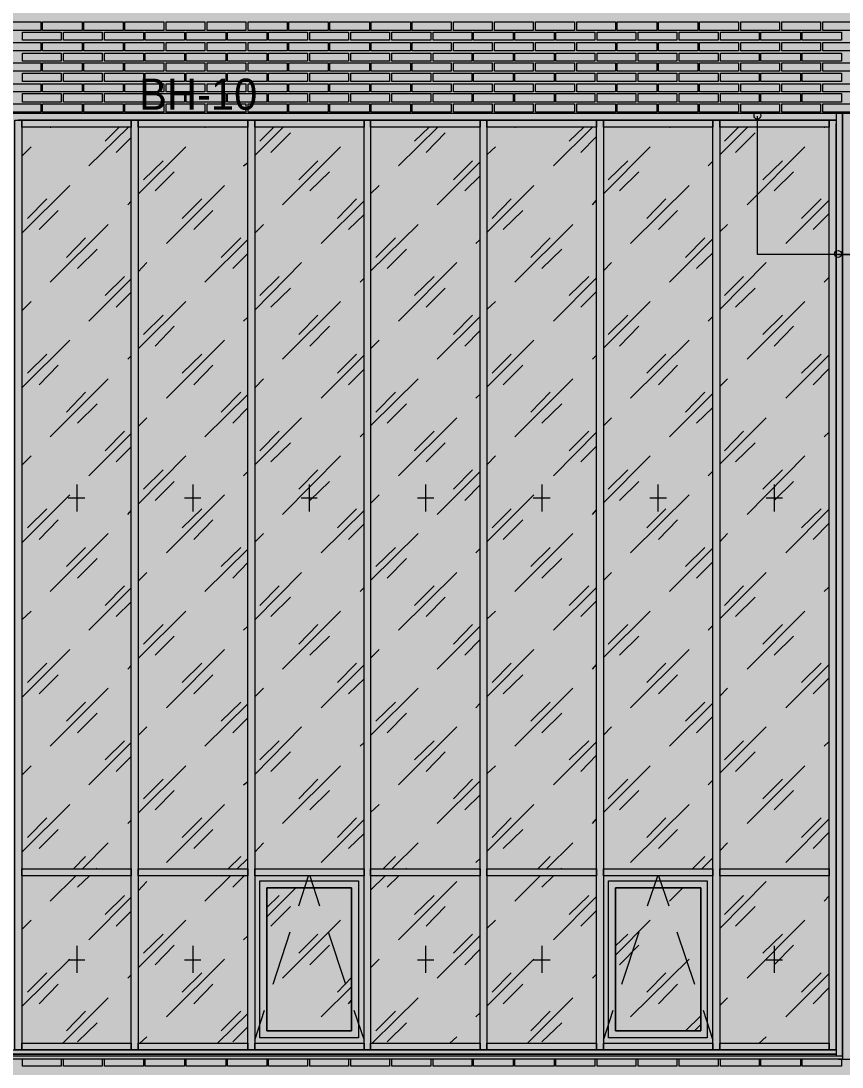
# Model space of a CAD drawing. Header units: millimetres. Extents: x -28928 to 100580, y -22867 to 36490.
# Drawn here: x 62992 to 68989, y -40 to 7605 of the extents above; entities that cross this region are included whole.
import ezdxf

# ---------------------------------------------------------------- set-up
doc = ezdxf.new("R2010")
doc.units = ezdxf.units.MM
doc.layers.add('PDF _Геометрия', color=7, linetype='Continuous', true_color=0x8f8e8d)
doc.layers.add('PDF _Сплошная заливка', color=7, linetype='Continuous', true_color=0xffffff)
doc.layers.add('PDF _Текст', color=7, linetype='Continuous')

msp = doc.modelspace()

# ---------------------------------------------------------------- hatches: boundary and pattern name
at = {"layer": 'PDF _Сплошная заливка', "true_color": 0xdcd6cf, "transparency": 33554559}
msp.add_hatch(color=254, dxfattribs=at).paths.add_polyline_path([(60798.4, -2005.5), (60798.4, -4713.2), (70224.5, -4713.2), (70224.5, -1464), (74070.3, -1464), (74070.3, -4713.2), (82294.9, -4713.2), (82294.9, 9028.4), (55763.7, 9028.4), (55763.7, -4713.2), (56851.1, -4713.2), (56851.1, -1464), (58251.4, -1464), (58251.4, -4713.2), (59499.5, -4713.2), (59499.5, -2005.5)])

# ---------------------------------------------------------------- linework, layer by layer
at = {"layer": 'PDF _Геометрия', "lineweight": 9}
for points in [[(63138, 7534.9), (62994.1, 7534.9), (62850.3, 7534.9), (62850.3, 7598.4), (62994.1, 7598.4), (63138, 7598.4)], [(63438.4, 7534.9), (63294.5, 7534.9), (63150.7, 7534.9), (63150.7, 7598.4), (63294.5, 7598.4), (63438.4, 7598.4)], [(63738.7, 7534.9), (63594.9, 7534.9), (63451.1, 7534.9), (63451.1, 7598.4), (63594.9, 7598.4), (63738.7, 7598.4)], [(64034.9, 7534.9), (63895.3, 7534.9), (63751.4, 7534.9), (63751.4, 7598.4), (63895.3, 7598.4), (64034.9, 7598.4)], [(64335.3, 7534.9), (64195.7, 7534.9), (64051.8, 7534.9), (64051.8, 7598.4), (64195.7, 7598.4), (64335.3, 7598.4)], [(64635.7, 7534.9), (64491.8, 7534.9), (64352.2, 7534.9), (64352.2, 7598.4), (64491.8, 7598.4), (64635.7, 7598.4)], [(64936.1, 7534.9), (64792.2, 7534.9), (64652.6, 7534.9), (64652.6, 7598.4), (64792.2, 7598.4), (64936.1, 7598.4)], [(65236.4, 7534.9), (65092.6, 7534.9), (64948.7, 7534.9), (64948.7, 7598.4), (65092.6, 7598.4), (65236.4, 7598.4)], [(65536.8, 7534.9), (65393, 7534.9), (65249.1, 7534.9), (65249.1, 7598.4), (65393, 7598.4), (65536.8, 7598.4)], [(65837.2, 7534.9), (65693.4, 7534.9), (65549.5, 7534.9), (65549.5, 7598.4), (65693.4, 7598.4), (65837.2, 7598.4)], [(66133.4, 7534.9), (65993.7, 7534.9), (65849.9, 7534.9), (65849.9, 7598.4), (65993.7, 7598.4), (66133.4, 7598.4)], [(66433.7, 7534.9), (66294.1, 7534.9), (66150.3, 7534.9), (66150.3, 7598.4), (66294.1, 7598.4), (66433.7, 7598.4)], [(66734.1, 7534.9), (66590.3, 7534.9), (66450.7, 7534.9), (66450.7, 7598.4), (66590.3, 7598.4), (66734.1, 7598.4)], [(67034.5, 7534.9), (66890.7, 7534.9), (66751.1, 7534.9), (66751.1, 7598.4), (66890.7, 7598.4), (67034.5, 7598.4)], [(67334.9, 7534.9), (67191.1, 7534.9), (67051.4, 7534.9), (67051.4, 7598.4), (67191.1, 7598.4), (67334.9, 7598.4)], [(67635.3, 7534.9), (67491.4, 7534.9), (67347.6, 7534.9), (67347.6, 7598.4), (67491.4, 7598.4), (67635.3, 7598.4)], [(67935.7, 7534.9), (67791.8, 7534.9), (67648, 7534.9), (67648, 7598.4), (67791.8, 7598.4), (67935.7, 7598.4)], [(68231.8, 7534.9), (68092.2, 7534.9), (67948.4, 7534.9), (67948.4, 7598.4), (68092.2, 7598.4), (68231.8, 7598.4)], [(68532.2, 7534.9), (68392.6, 7534.9), (68248.7, 7534.9), (68248.7, 7598.4), (68392.6, 7598.4), (68532.2, 7598.4)], [(68832.6, 7534.9), (68693, 7534.9), (68549.1, 7534.9), (68549.1, 7598.4), (68693, 7598.4), (68832.6, 7598.4)], [(69133, 7534.9), (68989.1, 7534.9), (68849.5, 7534.9), (68849.5, 7598.4), (68989.1, 7598.4), (69133, 7598.4)], [(63286.1, 7522.2), (63286.1, 7463), (63002.6, 7463), (63002.6, 7522.2)], [(63586.4, 7522.2), (63586.4, 7463), (63303, 7463), (63303, 7522.2)], [(63886.8, 7522.2), (63886.8, 7463), (63603.4, 7463), (63603.4, 7522.2)], [(64187.2, 7522.2), (64187.2, 7463), (63899.5, 7463), (63899.5, 7522.2)], [(64487.6, 7522.2), (64487.6, 7463), (64199.9, 7463), (64199.9, 7522.2)], [(64788, 7522.2), (64788, 7463), (64500.3, 7463), (64500.3, 7522.2)], [(65084.1, 7522.2), (65084.1, 7463), (64800.7, 7463), (64800.7, 7522.2)], [(65384.5, 7522.2), (65384.5, 7463), (65101.1, 7463), (65101.1, 7522.2)], [(65684.9, 7522.2), (65684.9, 7463), (65401.4, 7463), (65401.4, 7522.2)], [(65985.3, 7522.2), (65985.3, 7463), (65701.8, 7463), (65701.8, 7522.2)], [(66285.7, 7522.2), (66285.7, 7463), (66002.2, 7463), (66002.2, 7522.2)], [(66586.1, 7522.2), (66586.1, 7463), (66298.4, 7463), (66298.4, 7522.2)], [(66886.4, 7522.2), (66886.4, 7463), (66598.7, 7463), (66598.7, 7522.2)], [(67182.6, 7522.2), (67182.6, 7463), (66899.1, 7463), (66899.1, 7522.2)], [(67483, 7522.2), (67483, 7463), (67199.5, 7463), (67199.5, 7522.2)], [(67783.4, 7522.2), (67783.4, 7463), (67499.9, 7463), (67499.9, 7522.2)], [(68083.7, 7522.2), (68083.7, 7463), (67800.3, 7463), (67800.3, 7522.2)], [(68384.1, 7522.2), (68384.1, 7463), (68100.7, 7463), (68100.7, 7522.2)], [(68684.5, 7522.2), (68684.5, 7463), (68396.8, 7463), (68396.8, 7522.2)], [(68984.9, 7522.2), (68984.9, 7463), (68697.2, 7463), (68697.2, 7522.2)], [(63138, 7386.8), (62994.1, 7386.8), (62850.3, 7386.8), (62850.3, 7446), (62994.1, 7446), (63138, 7446)], [(63438.4, 7386.8), (63294.5, 7386.8), (63150.7, 7386.8), (63150.7, 7446), (63294.5, 7446), (63438.4, 7446)], [(63738.7, 7386.8), (63594.9, 7386.8), (63451.1, 7386.8), (63451.1, 7446), (63594.9, 7446), (63738.7, 7446)], [(64034.9, 7386.8), (63895.3, 7386.8), (63751.4, 7386.8), (63751.4, 7446), (63895.3, 7446), (64034.9, 7446)], [(64335.3, 7386.8), (64195.7, 7386.8), (64051.8, 7386.8), (64051.8, 7446), (64195.7, 7446), (64335.3, 7446)], [(64635.7, 7386.8), (64491.8, 7386.8), (64352.2, 7386.8), (64352.2, 7446), (64491.8, 7446), (64635.7, 7446)], [(64936.1, 7386.8), (64792.2, 7386.8), (64652.6, 7386.8), (64652.6, 7446), (64792.2, 7446), (64936.1, 7446)], [(65236.4, 7386.8), (65092.6, 7386.8), (64948.7, 7386.8), (64948.7, 7446), (65092.6, 7446), (65236.4, 7446)], [(65536.8, 7386.8), (65393, 7386.8), (65249.1, 7386.8), (65249.1, 7446), (65393, 7446), (65536.8, 7446)], [(65837.2, 7386.8), (65693.4, 7386.8), (65549.5, 7386.8), (65549.5, 7446), (65693.4, 7446), (65837.2, 7446)], [(66133.4, 7386.8), (65993.7, 7386.8), (65849.9, 7386.8), (65849.9, 7446), (65993.7, 7446), (66133.4, 7446)], [(66433.7, 7386.8), (66294.1, 7386.8), (66150.3, 7386.8), (66150.3, 7446), (66294.1, 7446), (66433.7, 7446)], [(66734.1, 7386.8), (66590.3, 7386.8), (66450.7, 7386.8), (66450.7, 7446), (66590.3, 7446), (66734.1, 7446)], [(67034.5, 7386.8), (66890.7, 7386.8), (66751.1, 7386.8), (66751.1, 7446), (66890.7, 7446), (67034.5, 7446)], [(67334.9, 7386.8), (67191.1, 7386.8), (67051.4, 7386.8), (67051.4, 7446), (67191.1, 7446), (67334.9, 7446)], [(67635.3, 7386.8), (67491.4, 7386.8), (67347.6, 7386.8), (67347.6, 7446), (67491.4, 7446), (67635.3, 7446)], [(67935.7, 7386.8), (67791.8, 7386.8), (67648, 7386.8), (67648, 7446), (67791.8, 7446), (67935.7, 7446)], [(68231.8, 7386.8), (68092.2, 7386.8), (67948.4, 7386.8), (67948.4, 7446), (68092.2, 7446), (68231.8, 7446)], [(68532.2, 7386.8), (68392.6, 7386.8), (68248.7, 7386.8), (68248.7, 7446), (68392.6, 7446), (68532.2, 7446)], [(68832.6, 7386.8), (68693, 7386.8), (68549.1, 7386.8), (68549.1, 7446), (68693, 7446), (68832.6, 7446)], [(69133, 7386.8), (68989.1, 7386.8), (68849.5, 7386.8), (68849.5, 7446), (68989.1, 7446), (69133, 7446)], [(63286.1, 7369.9), (63286.1, 7310.7), (63002.6, 7310.7), (63002.6, 7369.9)], [(63586.4, 7369.9), (63586.4, 7310.7), (63303, 7310.7), (63303, 7369.9)], [(63886.8, 7369.9), (63886.8, 7310.7), (63603.4, 7310.7), (63603.4, 7369.9)], [(64187.2, 7369.9), (64187.2, 7310.7), (63899.5, 7310.7), (63899.5, 7369.9)], [(64487.6, 7369.9), (64487.6, 7310.7), (64199.9, 7310.7), (64199.9, 7369.9)], [(64788, 7369.9), (64788, 7310.7), (64500.3, 7310.7), (64500.3, 7369.9)], [(65084.1, 7369.9), (65084.1, 7310.7), (64800.7, 7310.7), (64800.7, 7369.9)], [(65384.5, 7369.9), (65384.5, 7310.7), (65101.1, 7310.7), (65101.1, 7369.9)], [(65684.9, 7369.9), (65684.9, 7310.7), (65401.4, 7310.7), (65401.4, 7369.9)], [(65985.3, 7369.9), (65985.3, 7310.7), (65701.8, 7310.7), (65701.8, 7369.9)], [(66285.7, 7369.9), (66285.7, 7310.7), (66002.2, 7310.7), (66002.2, 7369.9)], [(66586.1, 7369.9), (66586.1, 7310.7), (66298.4, 7310.7), (66298.4, 7369.9)], [(66886.4, 7369.9), (66886.4, 7310.7), (66598.7, 7310.7), (66598.7, 7369.9)], [(67182.6, 7369.9), (67182.6, 7310.7), (66899.1, 7310.7), (66899.1, 7369.9)], [(67483, 7369.9), (67483, 7310.7), (67199.5, 7310.7), (67199.5, 7369.9)], [(67783.4, 7369.9), (67783.4, 7310.7), (67499.9, 7310.7), (67499.9, 7369.9)], [(68083.7, 7369.9), (68083.7, 7310.7), (67800.3, 7310.7), (67800.3, 7369.9)], [(68384.1, 7369.9), (68384.1, 7310.7), (68100.7, 7310.7), (68100.7, 7369.9)], [(68684.5, 7369.9), (68684.5, 7310.7), (68396.8, 7310.7), (68396.8, 7369.9)], [(68984.9, 7369.9), (68984.9, 7310.7), (68697.2, 7310.7), (68697.2, 7369.9)], [(63138, 7238.7), (62994.1, 7238.7), (62850.3, 7238.7), (62850.3, 7298), (62994.1, 7298), (63138, 7298)], [(63438.4, 7238.7), (63294.5, 7238.7), (63150.7, 7238.7), (63150.7, 7298), (63294.5, 7298), (63438.4, 7298)], [(63738.7, 7238.7), (63594.9, 7238.7), (63451.1, 7238.7), (63451.1, 7298), (63594.9, 7298), (63738.7, 7298)], [(64034.9, 7238.7), (63895.3, 7238.7), (63751.4, 7238.7), (63751.4, 7298), (63895.3, 7298), (64034.9, 7298)], [(64335.3, 7238.7), (64195.7, 7238.7), (64051.8, 7238.7), (64051.8, 7298), (64195.7, 7298), (64335.3, 7298)], [(64635.7, 7238.7), (64491.8, 7238.7), (64352.2, 7238.7), (64352.2, 7298), (64491.8, 7298), (64635.7, 7298)], [(64936.1, 7238.7), (64792.2, 7238.7), (64652.6, 7238.7), (64652.6, 7298), (64792.2, 7298), (64936.1, 7298)], [(65236.4, 7238.7), (65092.6, 7238.7), (64948.7, 7238.7), (64948.7, 7298), (65092.6, 7298), (65236.4, 7298)], [(65536.8, 7238.7), (65393, 7238.7), (65249.1, 7238.7), (65249.1, 7298), (65393, 7298), (65536.8, 7298)], [(65837.2, 7238.7), (65693.4, 7238.7), (65549.5, 7238.7), (65549.5, 7298), (65693.4, 7298), (65837.2, 7298)], [(66133.4, 7238.7), (65993.7, 7238.7), (65849.9, 7238.7), (65849.9, 7298), (65993.7, 7298), (66133.4, 7298)], [(66433.7, 7238.7), (66294.1, 7238.7), (66150.3, 7238.7), (66150.3, 7298), (66294.1, 7298), (66433.7, 7298)], [(66734.1, 7238.7), (66590.3, 7238.7), (66450.7, 7238.7), (66450.7, 7298), (66590.3, 7298), (66734.1, 7298)], [(67034.5, 7238.7), (66890.7, 7238.7), (66751.1, 7238.7), (66751.1, 7298), (66890.7, 7298), (67034.5, 7298)], [(67334.9, 7238.7), (67191.1, 7238.7), (67051.4, 7238.7), (67051.4, 7298), (67191.1, 7298), (67334.9, 7298)], [(67635.3, 7238.7), (67491.4, 7238.7), (67347.6, 7238.7), (67347.6, 7298), (67491.4, 7298), (67635.3, 7298)], [(67935.7, 7238.7), (67791.8, 7238.7), (67648, 7238.7), (67648, 7298), (67791.8, 7298), (67935.7, 7298)], [(68231.8, 7238.7), (68092.2, 7238.7), (67948.4, 7238.7), (67948.4, 7298), (68092.2, 7298), (68231.8, 7298)], [(68532.2, 7238.7), (68392.6, 7238.7), (68248.7, 7238.7), (68248.7, 7298), (68392.6, 7298), (68532.2, 7298)], [(68832.6, 7238.7), (68693, 7238.7), (68549.1, 7238.7), (68549.1, 7298), (68693, 7298), (68832.6, 7298)], [(69133, 7238.7), (68989.1, 7238.7), (68849.5, 7238.7), (68849.5, 7298), (68989.1, 7298), (69133, 7298)], [(63286.1, 7221.8), (63286.1, 7162.6), (63002.6, 7162.6), (63002.6, 7221.8)], [(63586.4, 7221.8), (63586.4, 7162.6), (63303, 7162.6), (63303, 7221.8)], [(63886.8, 7221.8), (63886.8, 7162.6), (63603.4, 7162.6), (63603.4, 7221.8)], [(64187.2, 7221.8), (64187.2, 7162.6), (63899.5, 7162.6), (63899.5, 7221.8)], [(64487.6, 7221.8), (64487.6, 7162.6), (64199.9, 7162.6), (64199.9, 7221.8)], [(64788, 7221.8), (64788, 7162.6), (64500.3, 7162.6), (64500.3, 7221.8)], [(65084.1, 7221.8), (65084.1, 7162.6), (64800.7, 7162.6), (64800.7, 7221.8)], [(65384.5, 7221.8), (65384.5, 7162.6), (65101.1, 7162.6), (65101.1, 7221.8)], [(65684.9, 7221.8), (65684.9, 7162.6), (65401.4, 7162.6), (65401.4, 7221.8)], [(65985.3, 7221.8), (65985.3, 7162.6), (65701.8, 7162.6), (65701.8, 7221.8)], [(66285.7, 7221.8), (66285.7, 7162.6), (66002.2, 7162.6), (66002.2, 7221.8)], [(66586.1, 7221.8), (66586.1, 7162.6), (66298.4, 7162.6), (66298.4, 7221.8)], [(66886.4, 7221.8), (66886.4, 7162.6), (66598.7, 7162.6), (66598.7, 7221.8)], [(67182.6, 7221.8), (67182.6, 7162.6), (66899.1, 7162.6), (66899.1, 7221.8)], [(67483, 7221.8), (67483, 7162.6), (67199.5, 7162.6), (67199.5, 7221.8)], [(67783.4, 7221.8), (67783.4, 7162.6), (67499.9, 7162.6), (67499.9, 7221.8)], [(68083.7, 7221.8), (68083.7, 7162.6), (67800.3, 7162.6), (67800.3, 7221.8)], [(68384.1, 7221.8), (68384.1, 7162.6), (68100.7, 7162.6), (68100.7, 7221.8)], [(68684.5, 7221.8), (68684.5, 7162.6), (68396.8, 7162.6), (68396.8, 7221.8)], [(68984.9, 7221.8), (68984.9, 7162.6), (68697.2, 7162.6), (68697.2, 7221.8)], [(63138, 7086.4), (62994.1, 7086.4), (62850.3, 7086.4), (62850.3, 7145.7), (62994.1, 7145.7), (63138, 7145.7)], [(63438.4, 7086.4), (63294.5, 7086.4), (63150.7, 7086.4), (63150.7, 7145.7), (63294.5, 7145.7), (63438.4, 7145.7)], [(63738.7, 7086.4), (63594.9, 7086.4), (63451.1, 7086.4), (63451.1, 7145.7), (63594.9, 7145.7), (63738.7, 7145.7)], [(64034.9, 7086.4), (63895.3, 7086.4), (63751.4, 7086.4), (63751.4, 7145.7), (63895.3, 7145.7), (64034.9, 7145.7)], [(64335.3, 7086.4), (64195.7, 7086.4), (64051.8, 7086.4), (64051.8, 7145.7), (64195.7, 7145.7), (64335.3, 7145.7)], [(64635.7, 7086.4), (64491.8, 7086.4), (64352.2, 7086.4), (64352.2, 7145.7), (64491.8, 7145.7), (64635.7, 7145.7)], [(64936.1, 7086.4), (64792.2, 7086.4), (64652.6, 7086.4), (64652.6, 7145.7), (64792.2, 7145.7), (64936.1, 7145.7)], [(65236.4, 7086.4), (65092.6, 7086.4), (64948.7, 7086.4), (64948.7, 7145.7), (65092.6, 7145.7), (65236.4, 7145.7)], [(65536.8, 7086.4), (65393, 7086.4), (65249.1, 7086.4), (65249.1, 7145.7), (65393, 7145.7), (65536.8, 7145.7)], [(65837.2, 7086.4), (65693.4, 7086.4), (65549.5, 7086.4), (65549.5, 7145.7), (65693.4, 7145.7), (65837.2, 7145.7)], [(66133.4, 7086.4), (65993.7, 7086.4), (65849.9, 7086.4), (65849.9, 7145.7), (65993.7, 7145.7), (66133.4, 7145.7)], [(66433.7, 7086.4), (66294.1, 7086.4), (66150.3, 7086.4), (66150.3, 7145.7), (66294.1, 7145.7), (66433.7, 7145.7)], [(66734.1, 7086.4), (66590.3, 7086.4), (66450.7, 7086.4), (66450.7, 7145.7), (66590.3, 7145.7), (66734.1, 7145.7)], [(67034.5, 7086.4), (66890.7, 7086.4), (66751.1, 7086.4), (66751.1, 7145.7), (66890.7, 7145.7), (67034.5, 7145.7)], [(67334.9, 7086.4), (67191.1, 7086.4), (67051.4, 7086.4), (67051.4, 7145.7), (67191.1, 7145.7), (67334.9, 7145.7)], [(67635.3, 7086.4), (67491.4, 7086.4), (67347.6, 7086.4), (67347.6, 7145.7), (67491.4, 7145.7), (67635.3, 7145.7)], [(67935.7, 7086.4), (67791.8, 7086.4), (67648, 7086.4), (67648, 7145.7), (67791.8, 7145.7), (67935.7, 7145.7)], [(68231.8, 7086.4), (68092.2, 7086.4), (67948.4, 7086.4), (67948.4, 7145.7), (68092.2, 7145.7), (68231.8, 7145.7)], [(68532.2, 7086.4), (68392.6, 7086.4), (68248.7, 7086.4), (68248.7, 7145.7), (68392.6, 7145.7), (68532.2, 7145.7)], [(68832.6, 7086.4), (68693, 7086.4), (68549.1, 7086.4), (68549.1, 7145.7), (68693, 7145.7), (68832.6, 7145.7)], [(69133, 7086.4), (68989.1, 7086.4), (68849.5, 7086.4), (68849.5, 7145.7), (68989.1, 7145.7), (69133, 7145.7)], [(63286.1, 7073.7), (63286.1, 7010.3), (63002.6, 7010.3), (63002.6, 7073.7)], [(63586.4, 7073.7), (63586.4, 7010.3), (63303, 7010.3), (63303, 7073.7)], [(63886.8, 7073.7), (63886.8, 7010.3), (63603.4, 7010.3), (63603.4, 7073.7)], [(64187.2, 7073.7), (64187.2, 7010.3), (63899.5, 7010.3), (63899.5, 7073.7)], [(64487.6, 7073.7), (64487.6, 7010.3), (64199.9, 7010.3), (64199.9, 7073.7)], [(64788, 7073.7), (64788, 7010.3), (64500.3, 7010.3), (64500.3, 7073.7)], [(65084.1, 7073.7), (65084.1, 7010.3), (64800.7, 7010.3), (64800.7, 7073.7)], [(65384.5, 7073.7), (65384.5, 7010.3), (65101.1, 7010.3), (65101.1, 7073.7)], [(65684.9, 7073.7), (65684.9, 7010.3), (65401.4, 7010.3), (65401.4, 7073.7)], [(65985.3, 7073.7), (65985.3, 7010.3), (65701.8, 7010.3), (65701.8, 7073.7)], [(66285.7, 7073.7), (66285.7, 7010.3), (66002.2, 7010.3), (66002.2, 7073.7)], [(66586.1, 7073.7), (66586.1, 7010.3), (66298.4, 7010.3), (66298.4, 7073.7)], [(66886.4, 7073.7), (66886.4, 7010.3), (66598.7, 7010.3), (66598.7, 7073.7)], [(67182.6, 7073.7), (67182.6, 7010.3), (66899.1, 7010.3), (66899.1, 7073.7)], [(67483, 7073.7), (67483, 7010.3), (67199.5, 7010.3), (67199.5, 7073.7)], [(67783.4, 7073.7), (67783.4, 7010.3), (67499.9, 7010.3), (67499.9, 7073.7)], [(68083.7, 7073.7), (68083.7, 7010.3), (67800.3, 7010.3), (67800.3, 7073.7)], [(68384.1, 7073.7), (68384.1, 7010.3), (68100.7, 7010.3), (68100.7, 7073.7)], [(68684.5, 7073.7), (68684.5, 7010.3), (68396.8, 7010.3), (68396.8, 7073.7)], [(68984.9, 7073.7), (68984.9, 7010.3), (68697.2, 7010.3), (68697.2, 7073.7)], [(63138, 6938.4), (62994.1, 6938.4), (62850.3, 6938.4), (62850.3, 6997.6), (62994.1, 6997.6), (63138, 6997.6)], [(63438.4, 6938.4), (63294.5, 6938.4), (63150.7, 6938.4), (63150.7, 6997.6), (63294.5, 6997.6), (63438.4, 6997.6)], [(63738.7, 6938.4), (63594.9, 6938.4), (63451.1, 6938.4), (63451.1, 6997.6), (63594.9, 6997.6), (63738.7, 6997.6)], [(64034.9, 6938.4), (63895.3, 6938.4), (63751.4, 6938.4), (63751.4, 6997.6), (63895.3, 6997.6), (64034.9, 6997.6)], [(64335.3, 6938.4), (64195.7, 6938.4), (64051.8, 6938.4), (64051.8, 6997.6), (64195.7, 6997.6), (64335.3, 6997.6)], [(64635.7, 6938.4), (64491.8, 6938.4), (64352.2, 6938.4), (64352.2, 6997.6), (64491.8, 6997.6), (64635.7, 6997.6)], [(64936.1, 6938.4), (64792.2, 6938.4), (64652.6, 6938.4), (64652.6, 6997.6), (64792.2, 6997.6), (64936.1, 6997.6)], [(65236.4, 6938.4), (65092.6, 6938.4), (64948.7, 6938.4), (64948.7, 6997.6), (65092.6, 6997.6), (65236.4, 6997.6)], [(65536.8, 6938.4), (65393, 6938.4), (65249.1, 6938.4), (65249.1, 6997.6), (65393, 6997.6), (65536.8, 6997.6)], [(65837.2, 6938.4), (65693.4, 6938.4), (65549.5, 6938.4), (65549.5, 6997.6), (65693.4, 6997.6), (65837.2, 6997.6)], [(66133.4, 6938.4), (65993.7, 6938.4), (65849.9, 6938.4), (65849.9, 6997.6), (65993.7, 6997.6), (66133.4, 6997.6)], [(66433.7, 6938.4), (66294.1, 6938.4), (66150.3, 6938.4), (66150.3, 6997.6), (66294.1, 6997.6), (66433.7, 6997.6)], [(66734.1, 6938.4), (66590.3, 6938.4), (66450.7, 6938.4), (66450.7, 6997.6), (66590.3, 6997.6), (66734.1, 6997.6)], [(67034.5, 6938.4), (66890.7, 6938.4), (66751.1, 6938.4), (66751.1, 6997.6), (66890.7, 6997.6), (67034.5, 6997.6)], [(67334.9, 6938.4), (67191.1, 6938.4), (67051.4, 6938.4), (67051.4, 6997.6), (67191.1, 6997.6), (67334.9, 6997.6)], [(67635.3, 6938.4), (67491.4, 6938.4), (67347.6, 6938.4), (67347.6, 6997.6), (67491.4, 6997.6), (67635.3, 6997.6)], [(67935.7, 6938.4), (67791.8, 6938.4), (67648, 6938.4), (67648, 6997.6), (67791.8, 6997.6), (67935.7, 6997.6)], [(68231.8, 6938.4), (68092.2, 6938.4), (67948.4, 6938.4), (67948.4, 6997.6), (68092.2, 6997.6), (68231.8, 6997.6)], [(68532.2, 6938.4), (68392.6, 6938.4), (68248.7, 6938.4), (68248.7, 6997.6), (68392.6, 6997.6), (68532.2, 6997.6)], [(68832.6, 6938.4), (68693, 6938.4), (68549.1, 6938.4), (68549.1, 6997.6), (68693, 6997.6), (68832.6, 6997.6)], [(69133, 6938.4), (68989.1, 6938.4), (68849.5, 6938.4), (68849.5, 6997.6), (68989.1, 6997.6), (69133, 6997.6)]]:
    msp.add_lwpolyline(points, close=True, dxfattribs=at)
at = {"layer": 'PDF _Геометрия', "color": 7, "lineweight": 9}
for points in [[(68934.1, 6929.9), (69183.7, 6929.9), (69340.3, 6929.9), (69340.3, 7230.3), (70139.9, 7230.3)], [(62973, 6929.9), (63823.4, 6929.9), (64673.7, 6929.9), (65519.9, 6929.9), (66370.3, 6929.9), (67220.7, 6929.9), (68071.1, 6929.9), (68946.8, 6929.9), (68946.8, 6879.1), (68071.1, 6879.1), (67220.7, 6879.1), (66370.3, 6879.1), (65519.9, 6879.1), (64673.7, 6879.1), (63823.4, 6879.1), (62973, 6879.1)], [(68955.3, 5897.6), (69086.4, 5897.6), (68371.4, 5897.6), (68371.4, 6908.7)], [(68993.4, 33.7), (68993.4, 109.9), (68993.4, 1383.4), (68993.4, 6853.7), (68993.4, 6929.9), (68946.8, 6929.9), (68946.8, 6853.7), (68946.8, 1383.4), (68946.8, 6853.7)], [(59550.3, 84.5), (68946.8, 84.5), (68896.1, 84.5), (68896.1, 1383.4), (68896.1, 6853.7), (68896.1, 6879.1), (68946.8, 6879.1)], [(63205.7, 6828.4), (63209.9, 6828.4)], [(63489.1, 6544.9), (63776.8, 6828.4)], [(63607.6, 6726.8), (63709.1, 6828.4)], [(64335.3, 6828.4), (64339.5, 6828.4)], [(64699.1, 6621), (64906.4, 6828.4)], [(64737.2, 6726.8), (64838.7, 6828.4)], [(65469.1, 6828.4), (65469.1, 6828.4)], [(65748.4, 6544.9), (66036.1, 6828.4)], [(65866.8, 6726.8), (65972.6, 6828.4)], [(66598.7, 6828.4), (66603, 6828.4)], [(66882.2, 6544.9), (67165.7, 6828.4)], [(66996.4, 6726.8), (67102.2, 6828.4)], [(67728.4, 6828.4), (67732.6, 6828.4)], [(68096.4, 6625.3), (68299.5, 6828.4)], [(68130.3, 6726.8), (68231.8, 6828.4)], [(68858, 6828.4), (68862.2, 6828.4)], [(63688, 6642.2), (63798, 6752.2)], [(64817.6, 6642.2), (64961.4, 6786)], [(65951.4, 6642.2), (66091.1, 6786)], [(67081.1, 6642.2), (67195.3, 6760.7)], [(68210.7, 6642.2), (68354.5, 6786)], [(62998.4, 6616.8), (63066.1, 6684.5)], [(63848.7, 6337.6), (64195.7, 6684.5)], [(64902.2, 6261.4), (65325.3, 6684.5)], [(66395.7, 6625.3), (66459.1, 6684.5)], [(67246.1, 6341.8), (67588.7, 6684.5)], [(68295.3, 6261.4), (68718.4, 6684.5)], [(63886.8, 6443.4), (64030.7, 6583)], [(65020.7, 6443.4), (65160.3, 6583)], [(66150.3, 6443.4), (66289.9, 6583)], [(67279.9, 6443.4), (67423.7, 6583)], [(68011.8, 6544.9), (68045.7, 6578.7)], [(68409.5, 6443.4), (68553.4, 6583)], [(63971.4, 6363), (64111.1, 6502.6)], [(64618.7, 6544.9), (64648.4, 6570.3)], [(65101.1, 6363), (65244.9, 6502.6)], [(66031.8, 6261.4), (66344.9, 6574.5)], [(67364.5, 6363), (67504.1, 6502.6)], [(68494.1, 6363), (68633.7, 6502.6)], [(66234.9, 6363), (66344.9, 6473)], [(62998.4, 6054.1), (63349.5, 6401)], [(64056.1, 5978), (64479.1, 6401)], [(65545.3, 6341.8), (65608.7, 6401)], [(66395.7, 6058.4), (66738.4, 6401)], [(67444.9, 5978), (67872.2, 6401)], [(63040.7, 6159.9), (63180.3, 6303.7)], [(63772.6, 6261.4), (63798, 6286.8)], [(64170.3, 6159.9), (64314.1, 6303.7)], [(65185.7, 5978), (65498.7, 6291)], [(65304.1, 6159.9), (65443.7, 6303.7)], [(66433.7, 6159.9), (66573.4, 6303.7)], [(67165.7, 6261.4), (67195.3, 6295.3)], [(67563.4, 6159.9), (67703, 6303.7)], [(68578.7, 5978), (68896.1, 6295.3)], [(68693, 6159.9), (68836.8, 6303.7)], [(63125.3, 6079.5), (63264.9, 6219.1)], [(64254.9, 6079.5), (64394.5, 6219.1)], [(66514.1, 6079.5), (66658, 6219.1)], [(67648, 6079.5), (67787.6, 6219.1)], [(68777.6, 6079.5), (68896.1, 6198)], [(63205.7, 5694.5), (63628.7, 6117.6)], [(64699.1, 6054.1), (64762.6, 6117.6)], [(65384.5, 6079.5), (65498.7, 6189.5)], [(65545.3, 5774.9), (65892.2, 6117.6)], [(66598.7, 5694.5), (67021.8, 6117.6)], [(68096.4, 6062.6), (68151.4, 6117.6)], [(63324.1, 5876.4), (63463.7, 6020.3)], [(64335.3, 5694.5), (64648.4, 6007.6)], [(64453.7, 5876.4), (64597.6, 6020.3)], [(65583.4, 5876.4), (65727.2, 6020.3)], [(66315.3, 5978), (66344.9, 6007.6)], [(66717.2, 5876.4), (66856.8, 6020.3)], [(67728.4, 5694.5), (68045.7, 6011.8)], [(67846.8, 5876.4), (67986.4, 6020.3)], [(63404.5, 5796), (63548.4, 5935.7)], [(64538.4, 5796), (64648.4, 5906)], [(65668, 5796), (65807.6, 5935.7)], [(66797.6, 5796), (66941.4, 5935.7)], [(67927.2, 5796), (68045.7, 5910.3)], [(63848.7, 5770.7), (63912.2, 5838.4)], [(64699.1, 5491.4), (65041.8, 5838.4)], [(65748.4, 5411), (66175.7, 5838.4)], [(67246.1, 5779.1), (67305.3, 5838.4)], [(68096.4, 5495.7), (68434.9, 5838.4)], [(63607.6, 5597.2), (63747.2, 5736.8)], [(64737.2, 5597.2), (64876.8, 5736.8)], [(65866.8, 5597.2), (66010.7, 5736.8)], [(66996.4, 5597.2), (67140.3, 5736.8)], [(68130.3, 5597.2), (68269.9, 5736.8)], [(63489.1, 5411), (63798, 5719.9)], [(65469.1, 5694.5), (65498.7, 5724.1)], [(66882.2, 5411), (67195.3, 5728.4)], [(68858, 5694.5), (68896.1, 5732.6)], [(63688, 5512.6), (63798, 5622.6)], [(64817.6, 5512.6), (64961.4, 5652.2)], [(65951.4, 5512.6), (66091.1, 5652.2)], [(67081.1, 5512.6), (67195.3, 5626.8)], [(68210.7, 5512.6), (68354.5, 5652.2)], [(62998.4, 5487.2), (63066.1, 5554.9)], [(63848.7, 5208), (64195.7, 5554.9)], [(64902.2, 5131.8), (65325.3, 5554.9)], [(66395.7, 5495.7), (66459.1, 5554.9)], [(67246.1, 5212.2), (67588.7, 5554.9)], [(68295.3, 5131.8), (68718.4, 5554.9)], [(63886.8, 5313.7), (64030.7, 5453.4)], [(64618.7, 5411), (64648.4, 5440.7)], [(65020.7, 5313.7), (65160.3, 5453.4)], [(66031.8, 5131.8), (66344.9, 5444.9)], [(66150.3, 5313.7), (66289.9, 5453.4)], [(67279.9, 5313.7), (67423.7, 5453.4)], [(68011.8, 5411), (68045.7, 5444.9)], [(68409.5, 5313.7), (68553.4, 5453.4)], [(63971.4, 5229.1), (64111.1, 5373)], [(65101.1, 5229.1), (65244.9, 5373)], [(67364.5, 5229.1), (67504.1, 5373)], [(68494.1, 5229.1), (68633.7, 5373)], [(66234.9, 5229.1), (66344.9, 5343.4)], [(62998.4, 4924.5), (63349.5, 5271.4)], [(64056.1, 4848.4), (64479.1, 5271.4)], [(65545.3, 5208), (65608.7, 5271.4)], [(66395.7, 4928.7), (66738.4, 5271.4)], [(67444.9, 4848.4), (67872.2, 5271.4)], [(63040.7, 5030.3), (63180.3, 5169.9)], [(63772.6, 5131.8), (63798, 5157.2)], [(64170.3, 5030.3), (64314.1, 5169.9)], [(65185.7, 4848.4), (65498.7, 5161.4)], [(65304.1, 5030.3), (65443.7, 5169.9)], [(66433.7, 5030.3), (66573.4, 5169.9)], [(67165.7, 5131.8), (67195.3, 5161.4)], [(67563.4, 5030.3), (67703, 5169.9)], [(68578.7, 4848.4), (68896.1, 5165.7)], [(68693, 5030.3), (68836.8, 5169.9)], [(63125.3, 4945.7), (63264.9, 5089.5)], [(64254.9, 4945.7), (64394.5, 5089.5)], [(65384.5, 4945.7), (65498.7, 5059.9)], [(66514.1, 4945.7), (66658, 5089.5)], [(67648, 4945.7), (67787.6, 5089.5)], [(68777.6, 4945.7), (68896.1, 5064.1)], [(63205.7, 4564.9), (63628.7, 4988)], [(64699.1, 4924.5), (64762.6, 4988)], [(65545.3, 4645.3), (65892.2, 4988)], [(66598.7, 4564.9), (67021.8, 4988)], [(68096.4, 4933), (68151.4, 4988)], [(63324.1, 4746.8), (63463.7, 4890.7)], [(64335.3, 4564.9), (64648.4, 4873.7)], [(64453.7, 4746.8), (64597.6, 4890.7)], [(65583.4, 4746.8), (65727.2, 4890.7)], [(66315.3, 4848.4), (66344.9, 4878)], [(66717.2, 4746.8), (66856.8, 4890.7)], [(67728.4, 4564.9), (68045.7, 4882.2)], [(67846.8, 4746.8), (67986.4, 4890.7)], [(63404.5, 4666.4), (63548.4, 4806)], [(64538.4, 4666.4), (64648.4, 4776.4)], [(65668, 4666.4), (65807.6, 4806)], [(66797.6, 4666.4), (66941.4, 4806)], [(67927.2, 4666.4), (68045.7, 4780.7)], [(63848.7, 4641), (63912.2, 4704.5)], [(64699.1, 4361.8), (65041.8, 4704.5)], [(65748.4, 4281.4), (66175.7, 4704.5)], [(67246.1, 4645.3), (67305.3, 4704.5)], [(68096.4, 4366), (68434.9, 4704.5)], [(63489.1, 4281.4), (63798, 4590.3)], [(63607.6, 4463.4), (63747.2, 4607.2)], [(64737.2, 4463.4), (64876.8, 4607.2)], [(65469.1, 4564.9), (65498.7, 4594.5)], [(65866.8, 4463.4), (66010.7, 4607.2)], [(66882.2, 4281.4), (67195.3, 4598.7)], [(66996.4, 4463.4), (67140.3, 4607.2)], [(68130.3, 4463.4), (68269.9, 4607.2)], [(68858, 4564.9), (68896.1, 4598.7)], [(64817.6, 4383), (64961.4, 4522.6)], [(65951.4, 4383), (66091.1, 4522.6)], [(68210.7, 4383), (68354.5, 4522.6)], [(63688, 4383), (63798, 4493)], [(67081.1, 4383), (67195.3, 4497.2)], [(62998.4, 4357.6), (63066.1, 4425.3)], [(63848.7, 4074.1), (64195.7, 4425.3)], [(64902.2, 3998), (65325.3, 4425.3)], [(66395.7, 4361.8), (66459.1, 4425.3)], [(67246.1, 4082.6), (67588.7, 4425.3)], [(68295.3, 3998), (68718.4, 4425.3)], [(63886.8, 4184.1), (64030.7, 4323.7)], [(64618.7, 4281.4), (64648.4, 4311)], [(65020.7, 4184.1), (65160.3, 4323.7)], [(66031.8, 3998), (66344.9, 4311)], [(66150.3, 4184.1), (66289.9, 4323.7)], [(67279.9, 4184.1), (67423.7, 4323.7)], [(68011.8, 4281.4), (68045.7, 4315.3)], [(68409.5, 4184.1), (68553.4, 4323.7)], [(63400.3, 4218), (63400.3, 4019.1)], [(63971.4, 4099.5), (64111.1, 4239.1)], [(64246.4, 4218), (64246.4, 4019.1)], [(65096.8, 4218), (65096.8, 4019.1)], [(65101.1, 4099.5), (65244.9, 4239.1)], [(65947.2, 4218), (65947.2, 4019.1)], [(66234.9, 4099.5), (66344.9, 4213.7)], [(66797.6, 4218), (66797.6, 4019.1)], [(67364.5, 4099.5), (67504.1, 4239.1)], [(67643.7, 4218), (67643.7, 4019.1)], [(68494.1, 4099.5), (68633.7, 4239.1)], [(68494.1, 4218), (68494.1, 4019.1)], [(62998.4, 3790.7), (63349.5, 4141.8)], [(64056.1, 3718.7), (64479.1, 4141.8)], [(65545.3, 4078.4), (65608.7, 4141.8)], [(66395.7, 3799.1), (66738.4, 4141.8)], [(67444.9, 3718.7), (67872.2, 4141.8)], [(63336.8, 4120.7), (63459.5, 4120.7)], [(64187.2, 4120.7), (64305.7, 4120.7)], [(65037.6, 4120.7), (65156.1, 4120.7)], [(65888, 4120.7), (66006.4, 4120.7)], [(66734.1, 4120.7), (66856.8, 4120.7)], [(67584.5, 4120.7), (67707.2, 4120.7)], [(68434.9, 4120.7), (68553.4, 4120.7)], [(63040.7, 3900.7), (63180.3, 4040.3)], [(63772.6, 3998), (63798, 4027.6)], [(64170.3, 3900.7), (64314.1, 4040.3)], [(65185.7, 3718.7), (65498.7, 4027.6)], [(65304.1, 3900.7), (65443.7, 4040.3)], [(66433.7, 3900.7), (66573.4, 4040.3)], [(67165.7, 3998), (67195.3, 4031.8)], [(67563.4, 3900.7), (67703, 4040.3)], [(68578.7, 3718.7), (68896.1, 4036)], [(68693, 3900.7), (68836.8, 4040.3)], [(63125.3, 3816), (63264.9, 3959.9)], [(64254.9, 3816), (64394.5, 3959.9)], [(65384.5, 3816), (65498.7, 3930.3)], [(66514.1, 3816), (66658, 3959.9)], [(67648, 3816), (67787.6, 3959.9)], [(68777.6, 3816), (68896.1, 3934.5)], [(63205.7, 3435.3), (63628.7, 3858.4)], [(64699.1, 3794.9), (64762.6, 3858.4)], [(65545.3, 3515.7), (65892.2, 3858.4)], [(66598.7, 3435.3), (67021.8, 3858.4)], [(68096.4, 3799.1), (68151.4, 3858.4)], [(63324.1, 3617.2), (63463.7, 3756.8)], [(64453.7, 3617.2), (64597.6, 3756.8)], [(65583.4, 3617.2), (65727.2, 3756.8)], [(66315.3, 3718.7), (66344.9, 3748.4)], [(66717.2, 3617.2), (66856.8, 3756.8)], [(67728.4, 3435.3), (68045.7, 3752.6)], [(67846.8, 3617.2), (67986.4, 3756.8)], [(63404.5, 3532.6), (63548.4, 3676.4)], [(64335.3, 3435.3), (64648.4, 3744.1)], [(65668, 3532.6), (65807.6, 3676.4)], [(66797.6, 3532.6), (66941.4, 3676.4)], [(64538.4, 3532.6), (64648.4, 3646.8)], [(67927.2, 3532.6), (68045.7, 3651)], [(63848.7, 3511.4), (63912.2, 3574.9)], [(64699.1, 3228), (65041.8, 3574.9)], [(65748.4, 3151.8), (66175.7, 3574.9)], [(67246.1, 3515.7), (67305.3, 3574.9)], [(68096.4, 3236.4), (68434.9, 3574.9)], [(63489.1, 3151.8), (63798, 3460.7)], [(63607.6, 3333.7), (63747.2, 3477.6)], [(64737.2, 3333.7), (64876.8, 3477.6)], [(65469.1, 3435.3), (65498.7, 3464.9)], [(65866.8, 3333.7), (66010.7, 3477.6)], [(66882.2, 3151.8), (67195.3, 3464.9)], [(66996.4, 3333.7), (67140.3, 3477.6)], [(68130.3, 3333.7), (68269.9, 3477.6)], [(68858, 3435.3), (68896.1, 3469.1)], [(64817.6, 3253.4), (64961.4, 3393)], [(65951.4, 3253.4), (66091.1, 3393)], [(67081.1, 3253.4), (67195.3, 3367.6)], [(68210.7, 3253.4), (68354.5, 3393)], [(62998.4, 3228), (63066.1, 3291.4)], [(63688, 3253.4), (63798, 3359.1)], [(63848.7, 2944.5), (64195.7, 3291.4)], [(64902.2, 2868.4), (65325.3, 3291.4)], [(66395.7, 3232.2), (66459.1, 3291.4)], [(67246.1, 2953), (67588.7, 3291.4)], [(68295.3, 2868.4), (68718.4, 3291.4)], [(63886.8, 3050.3), (64030.7, 3194.1)], [(64618.7, 3151.8), (64648.4, 3181.4)], [(65020.7, 3050.3), (65160.3, 3194.1)], [(66031.8, 2868.4), (66344.9, 3181.4)], [(66150.3, 3050.3), (66289.9, 3194.1)], [(67279.9, 3050.3), (67423.7, 3194.1)], [(68011.8, 3151.8), (68045.7, 3185.7)], [(68409.5, 3050.3), (68553.4, 3194.1)], [(63971.4, 2969.9), (64111.1, 3109.5)], [(65101.1, 2969.9), (65244.9, 3109.5)], [(66234.9, 2969.9), (66344.9, 3084.1)], [(67364.5, 2969.9), (67504.1, 3109.5)], [(68494.1, 2969.9), (68633.7, 3109.5)], [(62998.4, 2661), (63349.5, 3012.2)], [(64056.1, 2584.9), (64479.1, 3012.2)], [(65545.3, 2948.7), (65608.7, 3012.2)], [(66395.7, 2665.3), (66738.4, 3012.2)], [(67444.9, 2584.9), (67872.2, 3012.2)], [(63040.7, 2771), (63180.3, 2910.7)], [(64170.3, 2771), (64314.1, 2910.7)], [(65304.1, 2771), (65443.7, 2910.7)], [(66433.7, 2771), (66573.4, 2910.7)], [(67563.4, 2771), (67703, 2910.7)], [(68693, 2771), (68836.8, 2910.7)], [(63772.6, 2868.4), (63798, 2893.7)], [(65185.7, 2584.9), (65498.7, 2898)], [(67165.7, 2868.4), (67195.3, 2902.2)], [(68578.7, 2584.9), (68896.1, 2902.2)], [(63125.3, 2686.4), (63264.9, 2826)], [(64254.9, 2686.4), (64394.5, 2826)], [(65384.5, 2686.4), (65498.7, 2796.4)], [(66514.1, 2686.4), (66658, 2826)], [(67648, 2686.4), (67787.6, 2826)], [(68777.6, 2686.4), (68896.1, 2804.9)], [(63205.7, 2305.7), (63628.7, 2728.7)], [(64699.1, 2665.3), (64762.6, 2728.7)], [(65545.3, 2381.8), (65892.2, 2728.7)], [(66598.7, 2305.7), (67021.8, 2728.7)], [(68096.4, 2669.5), (68151.4, 2728.7)], [(63324.1, 2487.6), (63463.7, 2627.2)], [(64335.3, 2305.7), (64648.4, 2614.5)], [(64453.7, 2487.6), (64597.6, 2627.2)], [(65583.4, 2487.6), (65727.2, 2627.2)], [(66315.3, 2584.9), (66344.9, 2618.7)], [(66717.2, 2487.6), (66856.8, 2627.2)], [(67728.4, 2305.7), (68045.7, 2618.7)], [(67846.8, 2487.6), (67986.4, 2627.2)], [(63404.5, 2403), (63548.4, 2546.8)], [(65668, 2403), (65807.6, 2546.8)], [(66797.6, 2403), (66941.4, 2546.8)], [(64538.4, 2403), (64648.4, 2513)], [(67927.2, 2403), (68045.7, 2521.4)], [(63848.7, 2381.8), (63912.2, 2445.3)], [(64699.1, 2098.4), (65041.8, 2445.3)], [(65748.4, 2022.2), (66175.7, 2445.3)], [(67246.1, 2386), (67305.3, 2445.3)], [(68096.4, 2106.8), (68434.9, 2445.3)], [(63489.1, 2022.2), (63798, 2331)], [(63607.6, 2204.1), (63747.2, 2343.7)], [(64737.2, 2204.1), (64876.8, 2343.7)], [(65469.1, 2305.7), (65498.7, 2331)], [(65866.8, 2204.1), (66010.7, 2343.7)], [(66882.2, 2022.2), (67195.3, 2335.3)], [(66996.4, 2204.1), (67140.3, 2343.7)], [(68130.3, 2204.1), (68269.9, 2343.7)], [(68858, 2305.7), (68896.1, 2339.5)], [(63688, 2119.5), (63798, 2229.5)], [(64817.6, 2119.5), (64961.4, 2263.4)], [(65951.4, 2119.5), (66091.1, 2263.4)], [(67081.1, 2119.5), (67195.3, 2238)], [(68210.7, 2119.5), (68354.5, 2263.4)], [(62998.4, 2094.1), (63066.1, 2161.8)], [(63848.7, 1814.9), (64195.7, 2161.8)], [(64902.2, 1738.7), (65325.3, 2161.8)], [(66395.7, 2102.6), (66459.1, 2161.8)], [(67246.1, 1819.1), (67588.7, 2161.8)], [(68295.3, 1738.7), (68718.4, 2161.8)], [(63886.8, 1920.7), (64030.7, 2064.5)], [(65020.7, 1920.7), (65160.3, 2064.5)], [(66150.3, 1920.7), (66289.9, 2064.5)], [(67279.9, 1920.7), (67423.7, 2064.5)], [(68409.5, 1920.7), (68553.4, 2064.5)], [(64618.7, 2022.2), (64648.4, 2047.6)], [(66031.8, 1738.7), (66344.9, 2051.8)], [(68011.8, 2022.2), (68045.7, 2056)], [(63971.4, 1840.3), (64111.1, 1979.9)], [(65101.1, 1840.3), (65244.9, 1979.9)], [(66234.9, 1840.3), (66344.9, 1950.3)], [(67364.5, 1840.3), (67504.1, 1979.9)], [(68494.1, 1840.3), (68633.7, 1979.9)], [(62998.4, 1531.4), (63349.5, 1878.4)], [(64056.1, 1455.3), (64479.1, 1878.4)], [(65545.3, 1819.1), (65608.7, 1878.4)], [(66395.7, 1535.7), (66738.4, 1878.4)], [(67444.9, 1455.3), (67872.2, 1878.4)], [(63040.7, 1637.2), (63180.3, 1781)], [(63772.6, 1738.7), (63798, 1764.1)], [(64170.3, 1637.2), (64314.1, 1781)], [(65185.7, 1455.3), (65498.7, 1768.4)], [(65304.1, 1637.2), (65443.7, 1781)], [(66433.7, 1637.2), (66573.4, 1781)], [(67165.7, 1738.7), (67195.3, 1772.6)], [(67563.4, 1637.2), (67703, 1781)], [(68578.7, 1455.3), (68896.1, 1772.6)], [(68693, 1637.2), (68836.8, 1781)], [(63125.3, 1556.8), (63264.9, 1696.4)], [(64254.9, 1556.8), (64394.5, 1696.4)], [(66514.1, 1556.8), (66658, 1696.4)], [(67648, 1556.8), (67787.6, 1696.4)], [(65384.5, 1556.8), (65498.7, 1666.8)], [(68777.6, 1556.8), (68896.1, 1675.3)], [(63442.6, 1408.7), (63628.7, 1599.1)], [(64699.1, 1531.4), (64762.6, 1599.1)], [(65701.8, 1408.7), (65892.2, 1599.1)], [(66831.4, 1408.7), (67021.8, 1599.1)], [(68096.4, 1539.9), (68151.4, 1599.1)], [(63374.9, 1408.7), (63463.7, 1497.6)], [(64504.5, 1408.7), (64597.6, 1497.6)], [(64572.2, 1408.7), (64648.4, 1484.9)], [(65638.4, 1408.7), (65727.2, 1497.6)], [(66315.3, 1455.3), (66344.9, 1484.9)], [(66768, 1408.7), (66856.8, 1497.6)], [(67897.6, 1408.7), (67986.4, 1497.6)], [(67965.3, 1408.7), (68045.7, 1489.1)], [(63539.9, 1408.7), (63548.4, 1413)], [(65803.4, 1408.7), (65807.6, 1413)], [(66933, 1408.7), (66941.4, 1413)], [(68946.8, 84.5), (68946.8, 1383.4), (68946.8, 109.9), (68946.8, 42.2)], [(63205.7, 1171.8), (63391.8, 1358)], [(63324.1, 1353.7), (63324.1, 1358)], [(63404.5, 1273.4), (63493.4, 1358)], [(63848.7, 1248), (63912.2, 1315.7)], [(64335.3, 1171.8), (64521.4, 1358)], [(64453.7, 1353.7), (64458, 1358)], [(64538.4, 1273.4), (64623, 1358)], [(65020.7, 1138), (65092.6, 1358)], [(65101.1, 1358), (65173, 1138)], [(65545.3, 1252.2), (65651.1, 1358)], [(65583.4, 1353.7), (65587.6, 1358)], [(65668, 1273.4), (65752.6, 1358)], [(65748.4, 888.4), (66175.7, 1315.7)], [(66598.7, 1171.8), (66784.9, 1358)], [(66717.2, 1353.7), (66717.2, 1358)], [(66797.6, 1273.4), (66882.2, 1358)], [(67567.6, 1138), (67643.7, 1358)], [(67648, 1358), (67724.1, 1138)], [(68096.4, 973), (68434.9, 1315.7)], [(64788, 1057.6), (64999.5, 1269.1)], [(67728.4, 1171.8), (67825.7, 1269.1)], [(63489.1, 888.4), (63798, 1201.4)], [(63607.6, 1074.5), (63747.2, 1214.1)], [(64788, 1125.3), (64876.8, 1214.1)], [(65866.8, 1074.5), (66010.7, 1214.1)], [(66882.2, 888.4), (67195.3, 1205.7)], [(66996.4, 1074.5), (67140.3, 1214.1)], [(68130.3, 1074.5), (68269.9, 1214.1)], [(68858, 1171.8), (68896.1, 1209.9)], [(63688, 989.9), (63798, 1099.9)], [(64817.6, 989.9), (64961.4, 1133.7)], [(65951.4, 989.9), (66091.1, 1133.7)], [(67081.1, 989.9), (67195.3, 1104.1)], [(68210.7, 989.9), (68354.5, 1133.7)], [(62998.4, 964.5), (63066.1, 1032.2)], [(63848.7, 685.3), (64195.7, 1032.2)], [(64902.2, 609.1), (65325.3, 1032.2)], [(66395.7, 973), (66459.1, 1032.2)], [(67334.9, 778.4), (67588.7, 1032.2)], [(68295.3, 609.1), (68718.4, 1032.2)], [(63886.8, 791), (64030.7, 930.7)], [(64618.7, 888.4), (64648.4, 918)], [(64834.5, 566.8), (64957.2, 947.6)], [(65020.7, 791), (65160.3, 930.7)], [(65236.4, 947.6), (65363.4, 566.8)], [(66031.8, 609.1), (66344.9, 922.2)], [(66150.3, 791), (66289.9, 930.7)], [(67334.9, 846), (67423.7, 930.7)], [(67381.4, 566.8), (67508.4, 947.6)], [(67783.4, 947.6), (67910.3, 566.8)], [(68409.5, 791), (68553.4, 930.7)], [(63400.3, 846), (63400.3, 647.2)], [(63971.4, 706.4), (64111.1, 850.3)], [(64246.4, 846), (64246.4, 647.2)], [(65101.1, 706.4), (65244.9, 850.3)], [(65947.2, 846), (65947.2, 647.2)], [(66797.6, 846), (66797.6, 647.2)], [(67364.5, 706.4), (67504.1, 850.3)], [(68494.1, 706.4), (68633.7, 850.3)], [(68494.1, 846), (68494.1, 647.2)], [(66234.9, 706.4), (66344.9, 820.7)], [(62998.4, 401.8), (63349.5, 748.7)], [(63336.8, 744.5), (63459.5, 744.5)], [(64056.1, 325.7), (64479.1, 748.7)], [(64187.2, 744.5), (64305.7, 744.5)], [(65545.3, 685.3), (65608.7, 748.7)], [(65888, 744.5), (66006.4, 744.5)], [(66395.7, 406), (66738.4, 748.7)], [(66734.1, 744.5), (66856.8, 744.5)], [(67444.9, 325.7), (67872.2, 748.7)], [(68434.9, 744.5), (68553.4, 744.5)], [(63040.7, 507.6), (63180.3, 647.2)], [(63772.6, 609.1), (63798, 634.5)], [(64170.3, 507.6), (64314.1, 647.2)], [(65304.1, 507.6), (65405.7, 613.4)], [(66433.7, 507.6), (66573.4, 647.2)], [(67165.7, 609.1), (67195.3, 638.7)], [(67563.4, 507.6), (67703, 647.2)], [(68578.7, 325.7), (68896.1, 643)], [(68693, 507.6), (68836.8, 647.2)], [(63125.3, 423), (63264.9, 566.8)], [(64254.9, 423), (64394.5, 566.8)], [(65185.7, 325.7), (65405.7, 545.7)], [(66514.1, 423), (66658, 566.8)], [(67648, 423), (67787.6, 566.8)], [(68777.6, 423), (68896.1, 541.4)], [(63298.7, 135.3), (63628.7, 465.3)], [(65558, 135.3), (65892.2, 465.3)], [(66691.8, 135.3), (67021.8, 465.3)], [(68096.4, 410.3), (68151.4, 465.3)], [(65384.5, 423), (65405.7, 448.4)], [(63324.1, 224.1), (63463.7, 368)], [(64428.4, 135.3), (64648.4, 351)], [(64453.7, 224.1), (64597.6, 368)], [(64699.1, 156.4), (64771.1, 376.4)], [(65422.6, 376.4), (65498.7, 156.4)], [(65583.4, 224.1), (65727.2, 368)], [(66315.3, 325.7), (66344.9, 355.3)], [(66717.2, 224.1), (66856.8, 368)], [(67246.1, 156.4), (67318, 376.4)], [(67846.8, 224.1), (67956.8, 334.1)], [(67973.7, 376.4), (68045.7, 156.4)], [(68963.7, 16.8), (69073.7, 16.8), (69344.5, 16.8), (69344.5, 317.2), (70144.1, 317.2)], [(63404.5, 143.7), (63548.4, 283.4)], [(64538.4, 143.7), (64648.4, 253.7)], [(65668, 143.7), (65807.6, 283.4)], [(66797.6, 143.7), (66941.4, 283.4)], [(67910.3, 224.1), (67956.8, 270.7)], [(63861.4, 135.3), (63912.2, 181.8)], [(66124.9, 135.3), (66175.7, 181.8)], [(68384.1, 135.3), (68434.9, 181.8)], [(68993.4, 46.4), (68993.4, 42.2), (68993.4, 16.8), (59499.5, 16.8), (59499.5, 42.2), (59499.5, 46.4)], [(59499.5, 42.2), (68993.4, 42.2)], [(68946.8, 54.9), (59550.3, 54.9), (68946.8, 54.9)], [(68946.8, 54.9), (59550.3, 54.9)]]:
    msp.add_lwpolyline(points, dxfattribs=at)
for points in [[(59499.5, 6929.9), (68993.4, 6929.9), (68993.4, 2733), (68993.4, 33.7), (68993.4, 16.8), (59499.5, 16.8), (59499.5, 33.7), (59499.5, 2733)], [(62947.6, 6853.7), (62947.6, 6879.1), (62998.4, 6879.1), (62998.4, 6853.7), (62998.4, 1383.4), (62998.4, 84.5), (62947.6, 84.5), (62947.6, 1383.4)], [(63798, 6828.4), (62998.4, 6828.4), (62998.4, 6879.1), (63798, 6879.1)], [(63798, 6853.7), (63798, 6879.1), (63848.7, 6879.1), (63848.7, 6853.7), (63848.7, 1383.4), (63848.7, 84.5), (63798, 84.5), (63798, 1383.4)], [(64648.4, 6828.4), (63848.7, 6828.4), (63848.7, 6879.1), (64648.4, 6879.1)], [(64648.4, 6853.7), (64648.4, 6879.1), (64699.1, 6879.1), (64699.1, 6853.7), (64699.1, 1383.4), (64699.1, 84.5), (64648.4, 84.5), (64648.4, 1383.4)], [(65498.7, 6828.4), (64699.1, 6828.4), (64699.1, 6879.1), (65498.7, 6879.1)], [(65498.7, 6853.7), (65498.7, 6879.1), (65545.3, 6879.1), (65545.3, 6853.7), (65545.3, 1383.4), (65545.3, 84.5), (65498.7, 84.5), (65498.7, 1383.4)], [(66344.9, 6828.4), (65545.3, 6828.4), (65545.3, 6879.1), (66344.9, 6879.1)], [(66344.9, 6853.7), (66344.9, 6879.1), (66395.7, 6879.1), (66395.7, 6853.7), (66395.7, 1383.4), (66395.7, 84.5), (66344.9, 84.5), (66344.9, 1383.4)], [(67195.3, 6828.4), (66395.7, 6828.4), (66395.7, 6879.1), (67195.3, 6879.1)], [(67195.3, 6853.7), (67195.3, 6879.1), (67246.1, 6879.1), (67246.1, 6853.7), (67246.1, 1383.4), (67246.1, 84.5), (67195.3, 84.5), (67195.3, 1383.4)], [(68045.7, 6828.4), (67246.1, 6828.4), (67246.1, 6879.1), (68045.7, 6879.1)], [(68045.7, 6853.7), (68045.7, 6879.1), (68096.4, 6879.1), (68096.4, 6853.7), (68096.4, 1383.4), (68096.4, 84.5), (68045.7, 84.5), (68045.7, 1383.4)], [(68896.1, 6828.4), (68096.4, 6828.4), (68096.4, 6879.1), (68896.1, 6879.1)], [(63798, 1358), (62998.4, 1358), (62998.4, 1408.7), (63798, 1408.7)], [(64648.4, 1358), (63848.7, 1358), (63848.7, 1408.7), (64648.4, 1408.7)], [(65498.7, 1358), (64699.1, 1358), (64699.1, 1408.7), (65498.7, 1408.7)], [(66344.9, 1358), (65545.3, 1358), (65545.3, 1408.7), (66344.9, 1408.7)], [(67195.3, 1358), (66395.7, 1358), (66395.7, 1408.7), (67195.3, 1408.7)], [(68045.7, 1358), (67246.1, 1358), (67246.1, 1408.7), (68045.7, 1408.7)], [(68896.1, 1358), (68096.4, 1358), (68096.4, 1408.7), (68896.1, 1408.7)], [(64737.2, 1319.9), (65456.4, 1319.9), (65456.4, 173.4), (64737.2, 173.4)], [(65456.4, 1319.9), (65456.4, 173.4), (64737.2, 173.4), (64737.2, 1319.9)], [(67284.1, 1319.9), (68003.4, 1319.9), (68003.4, 173.4), (67284.1, 173.4)], [(68003.4, 1319.9), (68003.4, 173.4), (67284.1, 173.4), (67284.1, 1319.9)], [(65405.7, 1269.1), (64788, 1269.1), (64788, 224.1), (65405.7, 224.1)], [(64788, 224.1), (64788, 1269.1), (65405.7, 1269.1), (65405.7, 224.1)], [(67956.8, 1269.1), (67334.9, 1269.1), (67334.9, 224.1), (67956.8, 224.1)], [(67334.9, 224.1), (67334.9, 1269.1), (67956.8, 1269.1), (67956.8, 224.1)], [(63798, 84.5), (62998.4, 84.5), (62998.4, 135.3), (63798, 135.3)], [(64648.4, 84.5), (63848.7, 84.5), (63848.7, 135.3), (64648.4, 135.3)], [(65498.7, 84.5), (64699.1, 84.5), (64699.1, 135.3), (65498.7, 135.3)], [(66344.9, 84.5), (65545.3, 84.5), (65545.3, 135.3), (66344.9, 135.3)], [(67195.3, 84.5), (66395.7, 84.5), (66395.7, 135.3), (67195.3, 135.3)], [(68045.7, 84.5), (67246.1, 84.5), (67246.1, 135.3), (68045.7, 135.3)], [(68896.1, 84.5), (68096.4, 84.5), (68096.4, 135.3), (68896.1, 135.3)]]:
    msp.add_lwpolyline(points, close=True, dxfattribs=at)
at = {"layer": 'PDF _Геометрия', "lineweight": 9}
for points in [[(63286.1, 16.8), (63286.1, -34), (63002.6, -34), (63002.6, 16.8)], [(63586.4, 16.8), (63586.4, -34), (63303, -34), (63303, 16.8)], [(63886.8, 16.8), (63886.8, -34), (63603.4, -34), (63603.4, 16.8)], [(64187.2, 16.8), (64187.2, -34), (63899.5, -34), (63899.5, 16.8)], [(64487.6, 16.8), (64487.6, -34), (64199.9, -34), (64199.9, 16.8)], [(64788, 16.8), (64788, -34), (64500.3, -34), (64500.3, 16.8)], [(65084.1, 16.8), (65084.1, -34), (64800.7, -34), (64800.7, 16.8)], [(65384.5, 16.8), (65384.5, -34), (65101.1, -34), (65101.1, 16.8)], [(65684.9, 16.8), (65684.9, -34), (65401.4, -34), (65401.4, 16.8)], [(65985.3, 16.8), (65985.3, -34), (65701.8, -34), (65701.8, 16.8)], [(66285.7, 16.8), (66285.7, -34), (66002.2, -34), (66002.2, 16.8)], [(66586.1, 16.8), (66586.1, -34), (66298.4, -34), (66298.4, 16.8)], [(66886.4, 16.8), (66886.4, -34), (66598.7, -34), (66598.7, 16.8)], [(67182.6, 16.8), (67182.6, -34), (66899.1, -34), (66899.1, 16.8)], [(67483, 16.8), (67483, -34), (67199.5, -34), (67199.5, 16.8)], [(67783.4, 16.8), (67783.4, -34), (67499.9, -34), (67499.9, 16.8)], [(68083.7, 16.8), (68083.7, -34), (67800.3, -34), (67800.3, 16.8)], [(68384.1, 16.8), (68384.1, -34), (68100.7, -34), (68100.7, 16.8)], [(68684.5, 16.8), (68684.5, -34), (68396.8, -34), (68396.8, 16.8)], [(68984.9, 16.8), (68984.9, -34), (68697.2, -34), (68697.2, 16.8)]]:
    msp.add_lwpolyline(points, dxfattribs=at)
at = {"layer": 'PDF _Геометрия', "color": 7, "lineweight": 9}
for points in [[(68346.1, 6913), (68346.1, 6929.9), (68354.5, 6938.4), (68371.4, 6938.4)], [(68346.1, 6913), (68346.1, 6929.9), (68354.5, 6938.4), (68371.4, 6938.4)], [(68371.4, 6887.6), (68354.5, 6887.6), (68346.1, 6900.3), (68346.1, 6913)], [(68371.4, 6887.6), (68354.5, 6887.6), (68346.1, 6900.3), (68346.1, 6913)], [(68371.4, 6938.4), (68384.1, 6938.4), (68396.8, 6929.9), (68396.8, 6913)], [(68371.4, 6938.4), (68384.1, 6938.4), (68396.8, 6929.9), (68396.8, 6913)], [(68396.8, 6913), (68396.8, 6900.3), (68384.1, 6887.6), (68371.4, 6887.6)], [(68396.8, 6913), (68396.8, 6900.3), (68384.1, 6887.6), (68371.4, 6887.6)], [(68934.1, 5901.8), (68934.1, 5918.7), (68942.6, 5927.2), (68959.5, 5927.2)], [(68934.1, 5901.8), (68934.1, 5918.7), (68942.6, 5927.2), (68959.5, 5927.2)], [(68959.5, 5876.4), (68942.6, 5876.4), (68934.1, 5889.1), (68934.1, 5901.8)], [(68959.5, 5876.4), (68942.6, 5876.4), (68934.1, 5889.1), (68934.1, 5901.8)], [(68959.5, 5927.2), (68972.2, 5927.2), (68984.9, 5918.7), (68984.9, 5901.8)], [(68959.5, 5927.2), (68972.2, 5927.2), (68984.9, 5918.7), (68984.9, 5901.8)], [(68984.9, 5901.8), (68984.9, 5889.1), (68972.2, 5876.4), (68959.5, 5876.4)], [(68984.9, 5901.8), (68984.9, 5889.1), (68972.2, 5876.4), (68959.5, 5876.4)]]:
    msp.add_open_spline(points, degree=3, dxfattribs=at)
at = {"layer": 'PDF _Сплошная заливка', "lineweight": 9, "transparency": 33554559}
for points in [[(62998.4, 6828.4), (62998.4, 1408.7), (63797.9, 6828.4), (63797.9, 1408.7)], [(63848.7, 6828.4), (63848.7, 1408.7), (64648.3, 6828.4), (64648.3, 1408.7)], [(64699.1, 6828.4), (64699.1, 1408.7), (65498.7, 6828.4), (65498.7, 1408.7)], [(65545.3, 6828.4), (65545.3, 1408.7), (66344.9, 6828.4), (66344.9, 1408.7)], [(66395.7, 6828.4), (66395.7, 1408.7), (67195.3, 6828.4), (67195.3, 1408.7)], [(67246.1, 6828.4), (67246.1, 1408.7), (68045.6, 6828.4), (68045.6, 1408.7)], [(68096.4, 6828.4), (68096.4, 1408.7), (68896, 6828.4), (68896, 1408.7)], [(62998.4, 1358), (62998.4, 135.3), (63797.9, 1358), (63797.9, 135.3)], [(63848.7, 1358), (63848.7, 135.3), (64648.3, 1358), (64648.3, 135.3)], [(65545.3, 1358), (65545.3, 135.3), (66344.9, 1358), (66344.9, 135.3)], [(66395.7, 1358), (66395.7, 135.3), (67195.3, 1358), (67195.3, 135.3)], [(68096.4, 1358), (68096.4, 135.3), (68896, 1358), (68896, 135.3)], [(64788, 1269.1), (64788, 224.1), (65405.6, 1269.1), (65405.6, 224.1)], [(67334.9, 1269.1), (67334.9, 224.1), (67956.8, 1269.1), (67956.8, 224.1)]]:
    msp.add_solid(points, dxfattribs=at)

# ---------------------------------------------------------------- texts
at = {"layer": 'PDF _Текст', "insert": (63855.2, 7067.5), "char_height": 227.71, "attachment_point": 4, "style": ''}
msp.add_mtext('ВН-10', dxfattribs=at)

doc.saveas('drawing.dxf')
